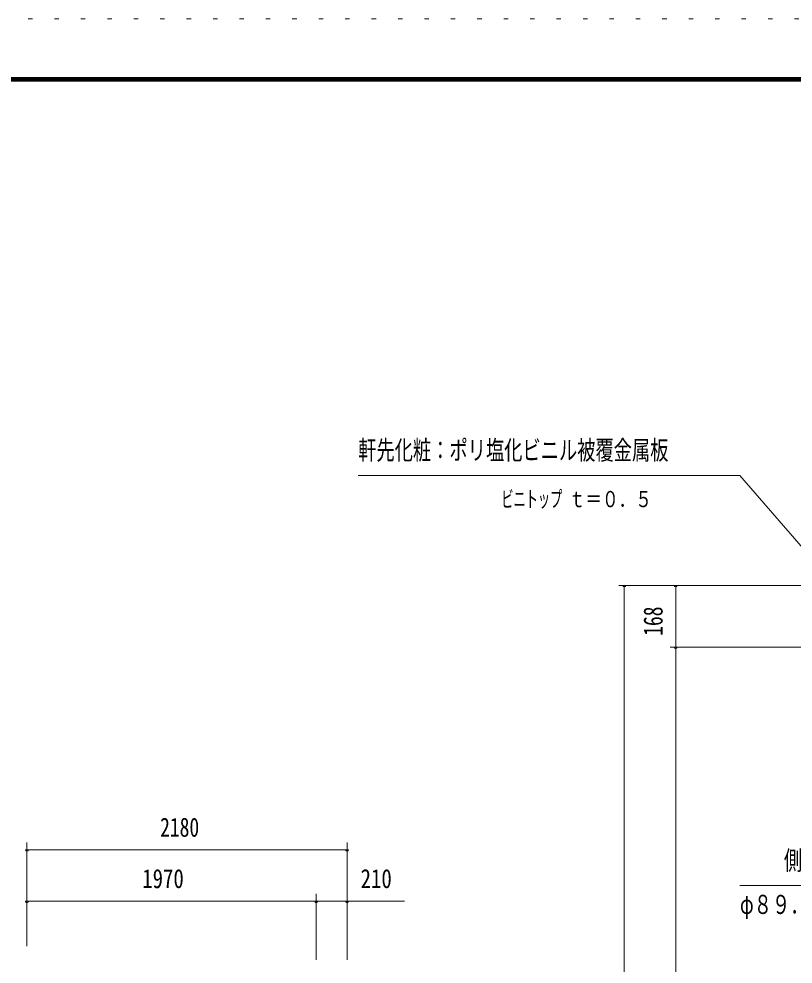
# Model space of a CAD drawing. Units: millimetres, scale not verified. Extents: x -26434 to 26434, y -10500 to 10500.
# Drawn here: x 10711 to 15985, y 4060 to 10500 of the extents above; entities that cross this region are included whole.
import ezdxf
from ezdxf.enums import TextEntityAlignment as Align

# ---------------------------------------------------------------- set-up
doc = ezdxf.new("R2010")
doc.units = ezdxf.units.MM
doc.header["$LTSCALE"] = 60
doc.linetypes.add('USER4', pattern=[3, 0.5, -2.5])
for name, color, linetype, lineweight in [('0-5_1-55DIM', 3, 'Continuous', 18), ('0-A_2-52DIM', 3, 'Continuous', 18), ('0-C_F-F1PAPER', 5, 'Continuous', 18), ('0-D_F-E_J_ADD', 5, 'USER4', 18)]:
    doc.layers.add(name, color=color, linetype=linetype, lineweight=lineweight)
doc.styles.add('ＭＳ ゴシック', font='')
doc.styles.get('ＭＳ ゴシック').set_extended_font_data('MS Gothic')

msp = doc.modelspace()

# ---------------------------------------------------------------- linework, layer by layer
at = {"layer": '0-5_1-55DIM'}
for p, q in [((10776.49, 4838.67), (10756.49, 4838.67)), ((10766.49, 4888.67), (10766.49, 4181.84)), ((10766.49, 4838.67), (12946.49, 4838.67)), ((12956.49, 4838.67), (12936.49, 4838.67)), ((12946.49, 4888.67), (12946.49, 4088.67)), ((12736.48, 4538.67), (12736.48, 4088.67)), ((10776.49, 4488.67), (10756.49, 4488.67)), ((10766.49, 4488.67), (12736.48, 4488.67)), ((12746.48, 4488.67), (12726.48, 4488.67)), ((12736.48, 4488.67), (12946.49, 4488.67)), ((12956.49, 4488.67), (12936.49, 4488.67)), ((12946.49, 4488.67), (13338.99, 4488.67))]:
    msp.add_line(p, q, dxfattribs=at)
for centre in [(10766.49, 4838.67), (12946.49, 4838.67), (10766.49, 4488.67), (12736.48, 4488.67), (12946.49, 4488.67)]:
    msp.add_arc(centre, 10, 180, 0, dxfattribs=at)
at = {"layer": '0-A_2-52DIM'}
for p, q in [((15622.42, 7389.93), (13022.42, 7389.93)), ((15622.42, 7389.93), (16310.55, 6592.25)), ((16368.16, 6639.93), (14797.41, 6639.93)), ((14844.91, 6639.93), (14824.91, 6639.93)), ((14834.91, 6639.93), (14834.91, -1180.07)), ((15194.92, 6639.93), (15174.92, 6639.93)), ((15184.92, -1180.07), (15184.92, 6639.93)), ((16615.79, 6219.93), (15147.42, 6219.93)), ((15194.92, 6219.93), (15174.92, 6219.93)), ((15622.42, 4594.93), (17022.42, 4594.93))]:
    msp.add_line(p, q, dxfattribs=at)
for centre in [(14834.91, 6639.93), (15184.92, 6639.93), (15184.92, 6219.93)]:
    msp.add_arc(centre, 10, 180, 0, dxfattribs=at)
at = {"layer": '0-C_F-F1PAPER'}
for p, q in [((-2766.17, 10100), (25933.83, 10100)), ((-2763.67, 10097.5), (25931.32, 10097.5)), ((-2761.17, 10095), (25928.83, 10095)), ((-2758.67, 10092.5), (25926.33, 10092.5)), ((-2756.17, 10090), (25923.83, 10090)), ((-2753.67, 10087.5), (25921.33, 10087.5)), ((-2751.17, 10085), (25918.82, 10085)), ((-2748.67, 10082.5), (25916.33, 10082.5)), ((-2746.17, 10080), (25913.83, 10080)), ((-2743.67, 10077.5), (25911.33, 10077.5)), ((-2741.17, 10075), (25908.83, 10075))]:
    msp.add_line(p, q, dxfattribs=at)
at = {"layer": '0-D_F-E_J_ADD'}
msp.add_lwpolyline([(-3266.17, -10500), (-3266.17, 10500), (26433.83, 10500)], dxfattribs=at)

# ---------------------------------------------------------------- texts
at = {"layer": '0-5_1-55DIM', "color": 7, "style": 'ＭＳ ゴシック'}
for s, width, p in [('2180', 0.75, (11673.45, 4888.67)), ('1970', 0.8, (11551.29, 4538.67)), ('210', 0.8, (13038.83, 4538.67))]:
    msp.add_text(s, height=130.2, dxfattribs=dict(at, width=width)).set_placement(p, align=Align.BOTTOM_LEFT)
at = {"layer": '0-A_2-52DIM', "color": 7, "style": 'ＭＳ ゴシック'}
for s, height, width, p in [('軒先化粧：ポリ塩化ビニル被覆金属板', 130.2, 0.7, (13022.42, 7457.7)), ('ビニトップ ', 110.7, 0.55, (13997.42, 7139.93)), ('ｔ＝０．５', 110.7, 0.75, (14456.69, 7139.93)), ('側柱：丸パイプ', 130.2, 0.7, (15922.42, 4662.69)), ('φ８９．１×４．２', 130.2, 0.7, (15622.42, 4362.69))]:
    msp.add_text(s, height=height, dxfattribs=dict(at, width=width)).set_placement(p, align=Align.BOTTOM_LEFT)
at = {"layer": '0-A_2-52DIM', "color": 7, "style": 'ＭＳ ゴシック', "width": 0.75}
msp.add_text('168', height=130.2, rotation=90, dxfattribs=at).set_placement((15134.92, 6297.07), align=Align.BOTTOM_LEFT)

doc.saveas('drawing.dxf')
